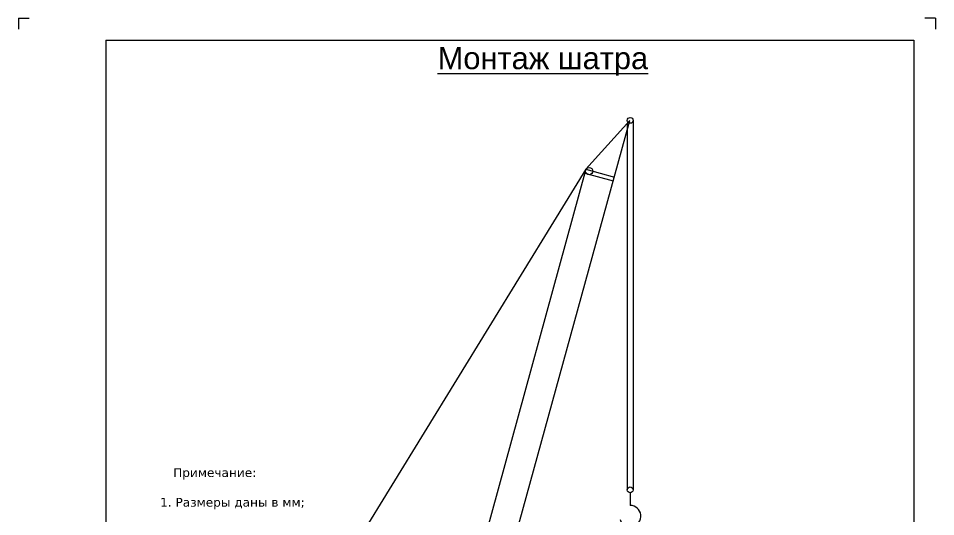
# Model space of a CAD drawing. Header units: millimetres. Extents: x 155577 to 993706, y -295114 to -113927.
# Drawn here: x 855749 to 886934, y -255776 to -238825 of the extents above; entities that cross this region are included whole.
import ezdxf

# ---------------------------------------------------------------- set-up
doc = ezdxf.new("R2010")
doc.units = ezdxf.units.MM
doc.styles.get("Standard").update_dxf_attribs({"font": 'arial.ttf'})

# ---------------------------------------------------------------- blocks, each defined once
blk = doc.blocks.new('стрела ДЭК -50 30 м')
for p, q in [((307292, 19005), (312744, 48506)), ((311398, 46721), (312744, 48506)), ((311398, 46721), (307108, 23514)), ((311374, 46592), (312357, 46410)), ((311398, 46721), (312381, 46539)), ((307108, 23514), (308092, 23332)), ((307108, 23514), (307292, 19005)), ((307132, 23643), (308115, 23461))]:
    blk.add_line(p, q)
blk.add_circle((311512, 46669), 123)
blk = doc.blocks.new('A4')
at = {"color": 4}
for p, q in [((839180.34, -1943.12), (839180.34, -1945.62)), ((839180.34, -1943.12), (839182.84, -1943.12)), ((839390.34, -1943.12), (839387.84, -1943.12)), ((839390.34, -1943.12), (839390.34, -1945.62))]:
    blk.add_line(p, q, dxfattribs=at)
for p, q in [((839200.34, -1948.12), (839200.34, -2235.12)), ((839200.34, -1948.12), (839385.34, -1948.12)), ((839385.34, -1948.12), (839385.34, -2235.12))]:
    blk.add_line(p, q)
blk = doc.blocks.new('ГАК ДЭКа')
blk.add_line((284780, 30287), (284780, 29857))
blk.add_circle((284780, 30387), 100)
blk.add_arc((284780, 29494), 363, 198.8478, 90)

msp = doc.modelspace()

# ---------------------------------------------------------------- linework, layer by layer
for p, q in [((876649.333, -242283.704), (876649.333, -254871.642)), ((876449.646, -242397.762), (876449.565, -254864.815)), ((875047.007, -243960.231), (861549.565, -265910.717))]:
    msp.add_line(p, q)
at = {"color": 70, "lineweight": 30}
msp.add_circle((876550.127, -242296.281), 100, dxfattribs=at)

# ---------------------------------------------------------------- block references
at = {"color": 4, "xscale": 148.5, "yscale": 148.5, "zscale": 148.5}
msp.add_blockref('A4', (-123762531.443, 49729.164), dxfattribs=at)
at = {"rotation": 355.1222609089348}
msp.add_blockref('стрела ДЭК -50 30 м', (560804.45, -264033.738), dxfattribs=at)
msp.add_blockref('ГАК ДЭКа', (591769.485, -285251.542))

# ---------------------------------------------------------------- texts
at = {"attachment_point": 1}
for s, insert, char_height, width in [('{\\LМонтаж шатра}', (870004.37, -239804.349), 750, 7478.63166), ('{\\fVerdana|b0|i0|c204|p34;Примечание:}', (861013.176, -254127.029), 300, 3384.09673), ('{\\fVerdana|b0|i0|c204|p34;1. Размеры даны в мм;}', (860566.956, -255136.336), 300, 5351.06305)]:
    msp.add_mtext(s, dxfattribs=dict(at, insert=insert, char_height=char_height, width=width))

doc.saveas('drawing.dxf')
